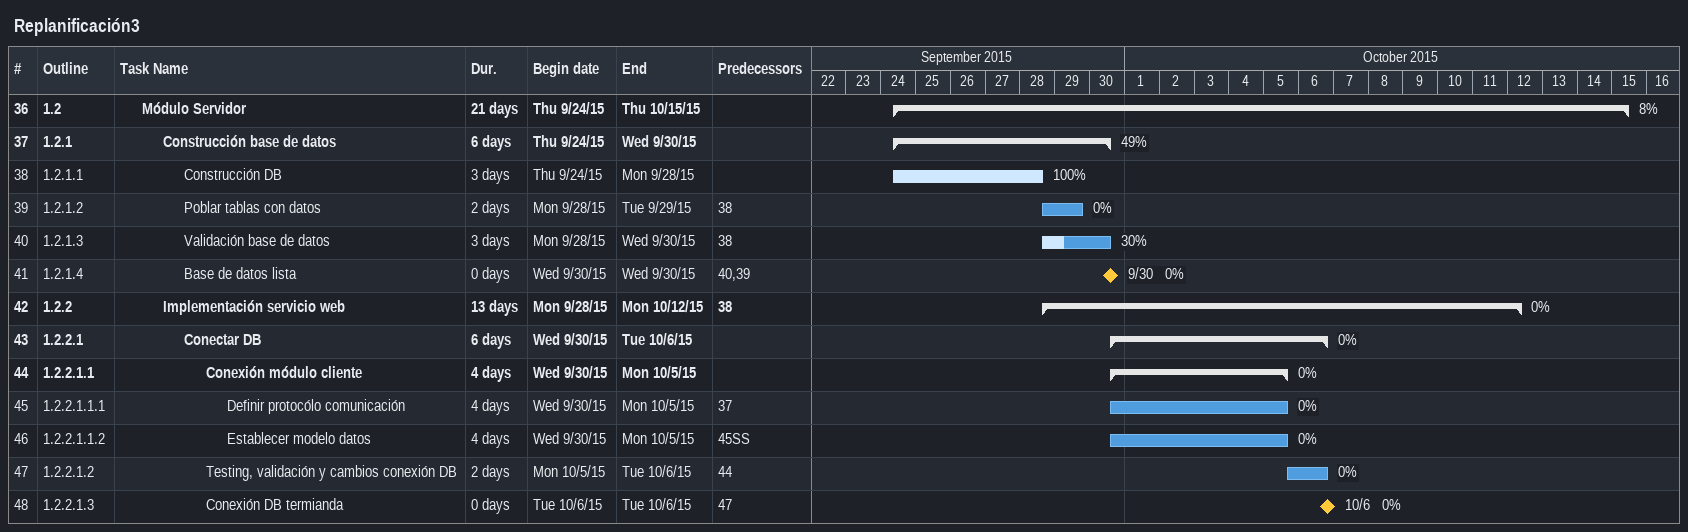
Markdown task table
Replanificación3

| ID | WBS | Task | Duration | Start | Finish | Predecessors | % complete |
|---|---|---|---|---|---|---|---|
| 36 | 1.2 | **Módulo Servidor** | 21d | 2015-09-24 | 2015-10-15 |  | 8 |
| 37 | 1.2.1 | **Construcción base de datos** | 6d | 2015-09-24 | 2015-09-30 |  | 49 |
| 38 | 1.2.1.1 | Construcción DB | 3d | 2015-09-24 | 2015-09-28 |  | 100 |
| 39 | 1.2.1.2 | Poblar tablas con datos | 2d | 2015-09-28 | 2015-09-29 | 38 | 0 |
| 40 | 1.2.1.3 | Validación base de datos | 3d | 2015-09-28 | 2015-09-30 | 38 | 30 |
| 41 | 1.2.1.4 | Base de datos lista | 0d | 2015-09-30 | 2015-09-30 | 40, 39 | 0 |
| 42 | 1.2.2 | **Implementación servicio web** | 13d | 2015-09-28 | 2015-10-12 | 38 | 0 |
| 43 | 1.2.2.1 | **Conectar DB** | 6d | 2015-09-30 | 2015-10-06 |  | 0 |
| 44 | 1.2.2.1.1 | **Conexión módulo cliente** | 4d | 2015-09-30 | 2015-10-05 |  | 0 |
| 45 | 1.2.2.1.1.1 | Definir protocólo comunicación | 4d | 2015-09-30 | 2015-10-05 | 37 | 0 |
| 46 | 1.2.2.1.1.2 | Establecer modelo datos | 4d | 2015-09-30 | 2015-10-05 | 45SS | 0 |
| 47 | 1.2.2.1.2 | Testing, validación y cambios conexión DB | 2d | 2015-10-05 | 2015-10-06 | 44 | 0 |
| 48 | 1.2.2.1.3 | Conexión DB termianda | 0d | 2015-10-06 | 2015-10-06 | 47 | 0 |
